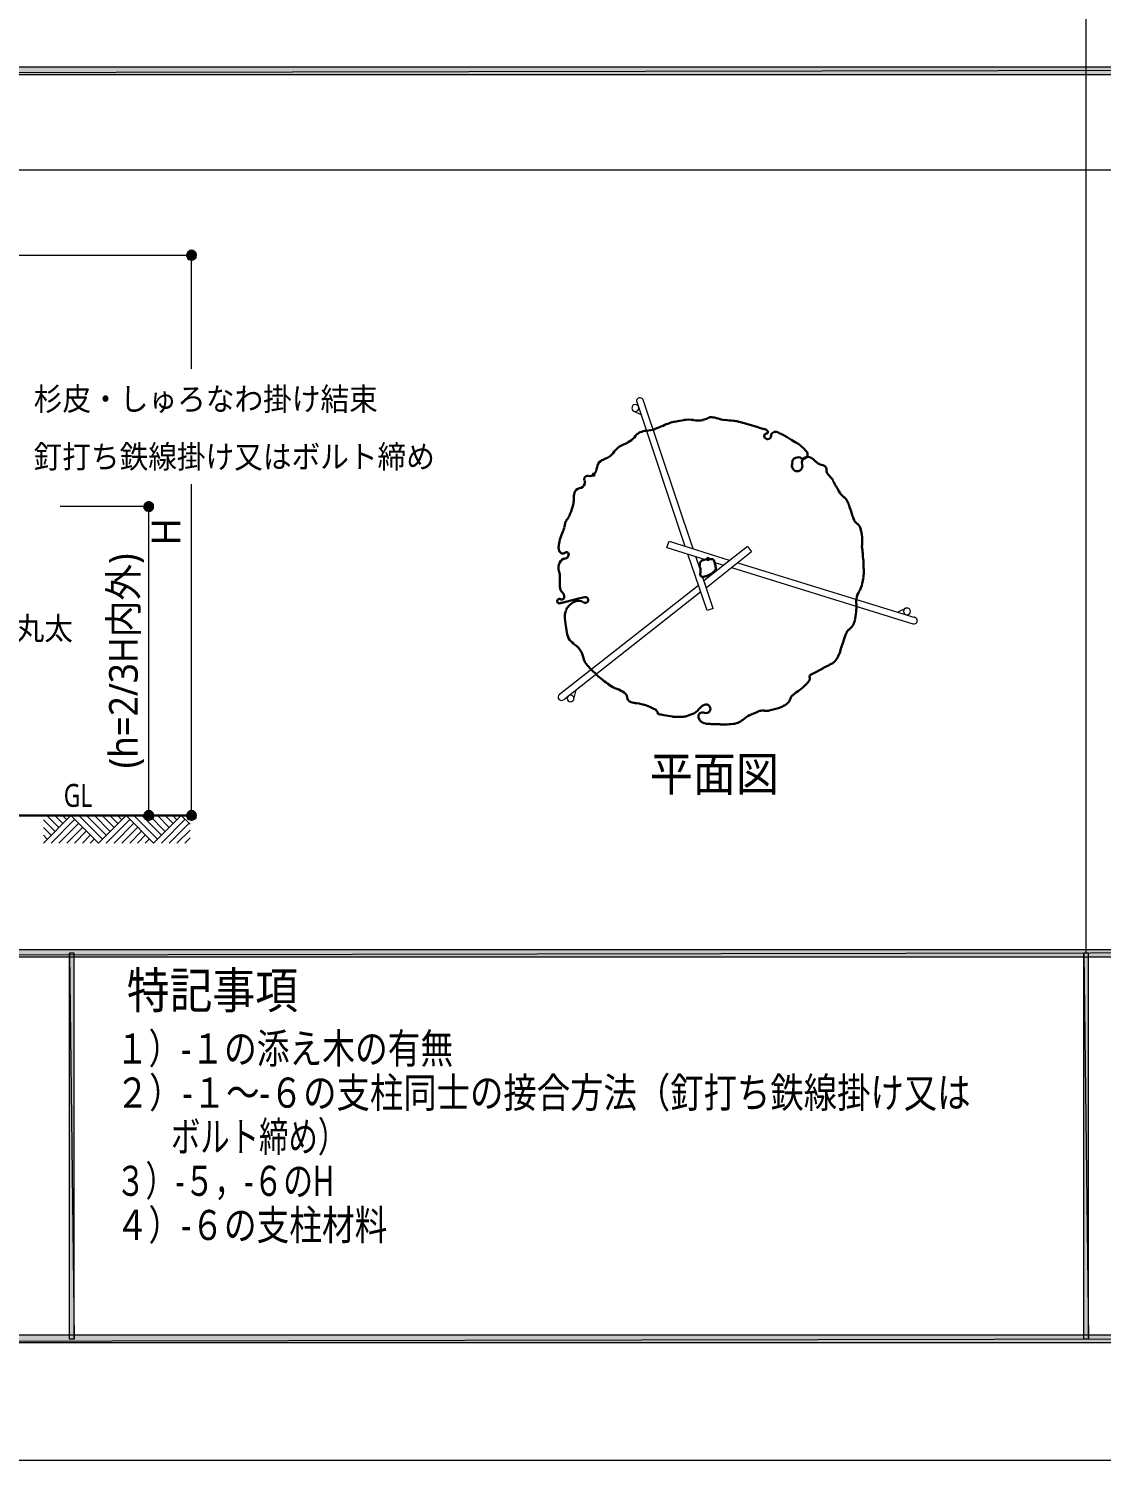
# Model space of a CAD drawing. Header units: millimetres. Extents: x 0 to 420, y 0 to 297.
# Drawn here: x 114.3 to 211.5, y 0 to 129.8 of the extents above; entities that cross this region are included whole.
import ezdxf
from ezdxf.enums import TextEntityAlignment as Align

# ---------------------------------------------------------------- set-up
doc = ezdxf.new("R2010")
doc.units = ezdxf.units.MM
doc.styles.add('kst32b', font='NotoSansJP-Variable.ttf')

msp = doc.modelspace()

# ---------------------------------------------------------------- hatches: boundary and pattern name
h = msp.add_hatch(color=7)
h.paths.add_polyline_path([(394.17, 125.65), (394.17, 126.34), (26.18, 125.65), (394.17, 125.65)])
h.paths.add_polyline_path([(394.17, 126.34), (26.18, 125.65), (26.18, 126.34), (394.17, 126.34)])
h = msp.add_hatch(color=7)
h.paths.add_polyline_path([(128.63, 109.43), (128.59, 109.26), (129.03, 109.26), (128.63, 109.43)])
h.paths.add_polyline_path([(128.59, 109.26), (129.03, 109.26), (128.63, 109.09), (128.59, 109.26)])
h.paths.add_polyline_path([(129.03, 109.26), (128.63, 109.09), (128.71, 108.94), (129.03, 109.26)])
h = msp.add_hatch(color=7)
h.paths.add_polyline_path([(129.03, 109.73), (128.86, 109.69), (129.03, 109.26), (129.03, 109.73)])
h.paths.add_polyline_path([(128.86, 109.69), (129.03, 109.26), (128.71, 109.58), (128.86, 109.69)])
h.paths.add_polyline_path([(129.03, 109.26), (128.71, 109.58), (128.63, 109.43), (129.03, 109.26)])
h = msp.add_hatch(color=7)
h.paths.add_polyline_path([(128.71, 108.94), (128.86, 108.86), (129.03, 109.26), (128.71, 108.94)])
h.paths.add_polyline_path([(128.86, 108.86), (129.03, 109.26), (129.03, 108.82), (128.86, 108.86)])
h.paths.add_polyline_path([(129.03, 109.26), (129.03, 108.82), (129.2, 108.86), (129.03, 109.26)])
for points in [[(129.2, 109.69), (129.03, 109.73), (129.03, 109.26), (129.2, 109.69)], [(165.5, 89.49), (165.44, 89.47), (165.4, 89.43), (165.38, 89.37), (165.4, 89.3), (165.44, 89.26), (165.5, 89.24), (165.57, 89.26), (165.61, 89.3), (165.63, 89.37), (165.61, 89.43), (165.57, 89.47), (165.5, 89.49)], [(125.33, 86.89), (125.16, 86.93), (125.16, 86.49), (125.33, 86.89)], [(175.87, 81.85), (175.81, 81.83), (175.77, 81.79), (175.75, 81.72), (175.77, 81.66), (175.81, 81.62), (175.87, 81.6), (175.94, 81.62), (175.98, 81.66), (176, 81.72), (175.98, 81.79), (175.94, 81.83), (175.87, 81.85)], [(125.33, 58.89), (125.16, 58.93), (125.16, 58.46), (125.33, 58.89)], [(129.2, 58.89), (129.03, 58.93), (129.03, 58.46), (129.2, 58.89)]]:
    msp.add_hatch(color=7).paths.add_polyline_path(points)
h = msp.add_hatch(color=7)
h.paths.add_polyline_path([(129.48, 109.26), (129.46, 109.43), (129.03, 109.26), (129.48, 109.26)])
h.paths.add_polyline_path([(129.46, 109.43), (129.03, 109.26), (129.35, 109.58), (129.46, 109.43)])
h.paths.add_polyline_path([(129.03, 109.26), (129.35, 109.58), (129.2, 109.69), (129.03, 109.26)])
h = msp.add_hatch(color=7)
h.paths.add_polyline_path([(129.2, 108.86), (129.35, 108.94), (129.03, 109.26), (129.2, 108.86)])
h.paths.add_polyline_path([(129.35, 108.94), (129.03, 109.26), (129.46, 109.09), (129.35, 108.94)])
h.paths.add_polyline_path([(129.03, 109.26), (129.46, 109.09), (129.48, 109.26), (129.03, 109.26)])
h = msp.add_hatch(color=7)
h.paths.add_polyline_path([(124.76, 86.66), (124.71, 86.49), (125.16, 86.49), (124.76, 86.66)])
h.paths.add_polyline_path([(124.71, 86.49), (125.16, 86.49), (124.76, 86.3), (124.71, 86.49)])
h.paths.add_polyline_path([(125.16, 86.49), (124.76, 86.3), (124.84, 86.17), (125.16, 86.49)])
h = msp.add_hatch(color=7)
h.paths.add_polyline_path([(125.16, 86.93), (124.99, 86.89), (125.16, 86.49), (125.16, 86.93)])
h.paths.add_polyline_path([(124.99, 86.89), (125.16, 86.49), (124.84, 86.8), (124.99, 86.89)])
h.paths.add_polyline_path([(125.16, 86.49), (124.84, 86.8), (124.76, 86.66), (125.16, 86.49)])
h = msp.add_hatch(color=7)
h.paths.add_polyline_path([(124.84, 86.17), (124.99, 86.06), (125.16, 86.49), (124.84, 86.17)])
h.paths.add_polyline_path([(124.99, 86.06), (125.16, 86.49), (125.16, 86.02), (124.99, 86.06)])
h.paths.add_polyline_path([(125.16, 86.49), (125.16, 86.02), (125.33, 86.06), (125.16, 86.49)])
h = msp.add_hatch(color=7)
h.paths.add_polyline_path([(125.6, 86.49), (125.58, 86.66), (125.16, 86.49), (125.6, 86.49)])
h.paths.add_polyline_path([(125.58, 86.66), (125.16, 86.49), (125.48, 86.8), (125.58, 86.66)])
h.paths.add_polyline_path([(125.16, 86.49), (125.48, 86.8), (125.33, 86.89), (125.16, 86.49)])
h = msp.add_hatch(color=7)
h.paths.add_polyline_path([(125.33, 86.06), (125.48, 86.17), (125.16, 86.49), (125.33, 86.06)])
h.paths.add_polyline_path([(125.48, 86.17), (125.16, 86.49), (125.58, 86.3), (125.48, 86.17)])
h.paths.add_polyline_path([(125.16, 86.49), (125.58, 86.3), (125.6, 86.49), (125.16, 86.49)])
h = msp.add_hatch(color=7)
h.paths.add_polyline_path([(124.76, 58.65), (124.71, 58.46), (125.16, 58.46), (124.76, 58.65)])
h.paths.add_polyline_path([(124.71, 58.46), (125.16, 58.46), (124.76, 58.29), (124.71, 58.46)])
h.paths.add_polyline_path([(125.16, 58.46), (124.76, 58.29), (124.84, 58.14), (125.16, 58.46)])
h = msp.add_hatch(color=7)
h.paths.add_polyline_path([(125.16, 58.93), (124.99, 58.89), (125.16, 58.46), (125.16, 58.93)])
h.paths.add_polyline_path([(124.99, 58.89), (125.16, 58.46), (124.84, 58.78), (124.99, 58.89)])
h.paths.add_polyline_path([(125.16, 58.46), (124.84, 58.78), (124.76, 58.65), (125.16, 58.46)])
h = msp.add_hatch(color=7)
h.paths.add_polyline_path([(124.84, 58.14), (124.99, 58.06), (125.16, 58.46), (124.84, 58.14)])
h.paths.add_polyline_path([(124.99, 58.06), (125.16, 58.46), (125.16, 58.02), (124.99, 58.06)])
h.paths.add_polyline_path([(125.16, 58.46), (125.16, 58.02), (125.33, 58.06), (125.16, 58.46)])
h = msp.add_hatch(color=7)
h.paths.add_polyline_path([(125.6, 58.46), (125.58, 58.65), (125.16, 58.46), (125.6, 58.46)])
h.paths.add_polyline_path([(125.58, 58.65), (125.16, 58.46), (125.48, 58.78), (125.58, 58.65)])
h.paths.add_polyline_path([(125.16, 58.46), (125.48, 58.78), (125.33, 58.89), (125.16, 58.46)])
h = msp.add_hatch(color=7)
h.paths.add_polyline_path([(125.33, 58.06), (125.48, 58.14), (125.16, 58.46), (125.33, 58.06)])
h.paths.add_polyline_path([(125.48, 58.14), (125.16, 58.46), (125.58, 58.29), (125.48, 58.14)])
h.paths.add_polyline_path([(125.16, 58.46), (125.58, 58.29), (125.6, 58.46), (125.16, 58.46)])
h = msp.add_hatch(color=7)
h.paths.add_polyline_path([(128.63, 58.65), (128.59, 58.46), (129.03, 58.46), (128.63, 58.65)])
h.paths.add_polyline_path([(128.59, 58.46), (129.03, 58.46), (128.63, 58.29), (128.59, 58.46)])
h.paths.add_polyline_path([(129.03, 58.46), (128.63, 58.29), (128.71, 58.14), (129.03, 58.46)])
h = msp.add_hatch(color=7)
h.paths.add_polyline_path([(129.03, 58.93), (128.86, 58.89), (129.03, 58.46), (129.03, 58.93)])
h.paths.add_polyline_path([(128.86, 58.89), (129.03, 58.46), (128.71, 58.78), (128.86, 58.89)])
h.paths.add_polyline_path([(129.03, 58.46), (128.71, 58.78), (128.63, 58.65), (129.03, 58.46)])
h = msp.add_hatch(color=7)
h.paths.add_polyline_path([(128.71, 58.14), (128.86, 58.06), (129.03, 58.46), (128.71, 58.14)])
h.paths.add_polyline_path([(128.86, 58.06), (129.03, 58.46), (129.03, 58.02), (128.86, 58.06)])
h.paths.add_polyline_path([(129.03, 58.46), (129.03, 58.02), (129.2, 58.06), (129.03, 58.46)])
h = msp.add_hatch(color=7)
h.paths.add_polyline_path([(129.48, 58.46), (129.46, 58.65), (129.03, 58.46), (129.48, 58.46)])
h.paths.add_polyline_path([(129.46, 58.65), (129.03, 58.46), (129.35, 58.78), (129.46, 58.65)])
h.paths.add_polyline_path([(129.03, 58.46), (129.35, 58.78), (129.2, 58.89), (129.03, 58.46)])
h = msp.add_hatch(color=7)
h.paths.add_polyline_path([(129.2, 58.06), (129.35, 58.14), (129.03, 58.46), (129.2, 58.06)])
h.paths.add_polyline_path([(129.35, 58.14), (129.03, 58.46), (129.46, 58.29), (129.35, 58.14)])
h.paths.add_polyline_path([(129.03, 58.46), (129.46, 58.29), (129.48, 58.46), (129.03, 58.46)])
h = msp.add_hatch(color=7)
h.paths.add_polyline_path([(393.83, 11.35), (394.53, 10.65), (393.83, 45.64), (393.83, 11.35)])
h.paths.add_polyline_path([(394.53, 10.65), (393.83, 45.64), (394.53, 46.33), (394.53, 10.65)])
h.paths.add_polyline_path([(393.83, 45.64), (394.53, 46.33), (26.52, 45.64), (393.83, 45.64)])
h.paths.add_polyline_path([(394.53, 46.33), (26.52, 45.64), (25.82, 46.33), (394.53, 46.33)])
h.paths.add_polyline_path([(26.52, 45.64), (25.82, 46.33), (26.52, 11.35), (26.52, 45.64)])
h.paths.add_polyline_path([(25.82, 46.33), (26.52, 11.35), (25.82, 10.65), (25.82, 46.33)])
h.paths.add_polyline_path([(26.52, 11.35), (25.82, 10.65), (393.83, 11.35), (26.52, 11.35)])
h.paths.add_polyline_path([(25.82, 10.65), (393.83, 11.35), (394.53, 10.65), (25.82, 10.65)])
h = msp.add_hatch(color=7)
h.paths.add_polyline_path([(118.39, 46), (117.98, 46), (118.39, 10.99), (118.39, 46)])
h.paths.add_polyline_path([(117.98, 46), (118.39, 10.99), (117.98, 10.99), (117.98, 46)])
h = msp.add_hatch(color=7)
h.paths.add_polyline_path([(210.38, 46), (209.97, 46), (210.38, 10.99), (210.38, 46)])
h.paths.add_polyline_path([(209.97, 46), (210.38, 10.99), (209.97, 10.99), (209.97, 46)])

# ---------------------------------------------------------------- linework, layer by layer
at = {"lineweight": 13}
for points in [[(0.19, 0), (0.19, 296.97), (420.16, 296.97), (420.16, 0)], [(169.59, 95.41), (169.56, 95.53), (169.5, 95.63), (169.4, 95.69), (169.28, 95.72), (169.16, 95.69), (169.06, 95.63), (169, 95.53), (168.97, 95.41), (169, 95.29), (169.06, 95.19), (169.16, 95.13), (169.28, 95.1), (169.4, 95.13), (169.5, 95.19), (169.56, 95.29)], [(194.23, 76.97), (194.2, 77.09), (194.14, 77.19), (194.04, 77.26), (193.92, 77.28), (193.8, 77.26), (193.7, 77.19), (193.64, 77.09), (193.61, 76.97), (193.64, 76.85), (193.7, 76.76), (193.8, 76.69), (193.92, 76.67), (194.04, 76.69), (194.14, 76.76), (194.2, 76.85)], [(163.72, 69.08), (163.7, 69.2), (163.63, 69.29), (163.54, 69.36), (163.42, 69.38), (163.3, 69.36), (163.2, 69.29), (163.13, 69.2), (163.11, 69.08), (163.13, 68.96), (163.2, 68.86), (163.3, 68.79), (163.42, 68.77), (163.54, 68.79), (163.63, 68.86), (163.7, 68.96)], [(123.11, 58.46), (120.61, 55.96)]]:
    msp.add_lwpolyline(points, close=True, dxfattribs=at)
for points in [[(210.18, 46), (210.18, 285.98)], [(394.17, 116.99), (26.18, 116.99)], [(99.99, 109.26), (129.03, 109.26)], [(129.03, 98.95), (129.03, 109.26)], [(170, 96.13), (169.96, 96.21), (169.91, 96.27), (169.84, 96.32), (169.77, 96.34), (169.69, 96.35), (169.61, 96.33), (169.53, 96.3), (169.47, 96.24), (169.43, 96.18), (169.4, 96.1), (169.4, 96.02), (169.42, 95.94)], [(174.54, 82.63), (170.01, 96.14)], [(169.16, 95.14), (169.8, 94.83)], [(173.82, 82.87), (169.44, 95.93)], [(129.03, 58.46), (129.03, 88.5)], [(125.16, 58.46), (125.16, 86.49), (117.12, 86.49)], [(172.15, 82.76), (172.34, 83.33)], [(172.34, 83.33), (177.88, 81.6)], [(172.15, 82.76), (175.62, 81.68)], [(175.79, 77.05), (174.05, 82.17)], [(175.22, 80.62), (174.77, 81.94)], [(179.47, 82.85), (175.51, 79.73)], [(179.83, 82.36), (175.73, 79.12)], [(179.47, 82.85), (179.83, 82.36)], [(176.51, 81.41), (177.31, 81.15)], [(178.01, 80.94), (194.46, 75.84)], [(178.58, 81.39), (194.63, 76.43)], [(175.01, 79.33), (162.41, 69.43)], [(176.36, 77.24), (175.39, 80.14)], [(175.73, 79.12), (175.39, 80.12)], [(175.22, 78.74), (162.79, 68.96)], [(176.36, 77.24), (175.79, 77.05)], [(193.8, 77.22), (193.08, 76.9)], [(194.43, 75.86), (194.52, 75.84), (194.6, 75.84), (194.68, 75.87), (194.75, 75.92), (194.81, 75.98), (194.85, 76.06), (194.86, 76.14), (194.85, 76.22), (194.82, 76.3), (194.76, 76.37), (194.7, 76.42), (194.61, 76.45)], [(162.4, 69.44), (162.32, 69.35), (162.29, 69.24), (162.3, 69.12), (162.35, 69.01), (162.44, 68.94), (162.55, 68.9), (162.67, 68.91), (162.78, 68.96)], [(163.72, 69), (163.91, 69.85)], [(115.61, 55.96), (118.11, 58.46)], [(115.93, 58.46), (117.01, 57.38)], [(116.65, 58.46), (117.37, 57.74)], [(117.35, 58.46), (117.73, 58.08)], [(118.11, 58.46), (120.61, 55.96)], [(118.81, 58.46), (120.97, 56.32)], [(119.53, 58.46), (121.31, 56.68)], [(120.23, 58.46), (121.67, 57.02)], [(120.93, 58.46), (122.03, 57.38)], [(121.64, 58.46), (122.36, 57.74)], [(122.34, 58.46), (122.72, 58.08)], [(123.11, 58.46), (125.6, 55.96)], [(123.8, 58.46), (125.96, 56.32)], [(124.52, 58.46), (126.32, 56.68)], [(125.22, 58.46), (126.66, 57.02)], [(125.6, 55.96), (128.1, 58.46)], [(125.94, 58.46), (127.02, 57.38)], [(126.64, 58.46), (127.38, 57.74)], [(127.34, 58.46), (127.72, 58.08)], [(128.1, 58.46), (128.91, 57.68)], [(115.61, 58.08), (116.67, 57.02)], [(115.61, 57.38), (116.31, 56.68)], [(116.31, 55.96), (118.45, 58.12)], [(117.01, 55.96), (118.81, 57.76)], [(117.73, 55.96), (119.17, 57.4)], [(121.31, 55.96), (123.47, 58.12)], [(122.03, 55.96), (123.8, 57.76)], [(122.72, 55.96), (124.16, 57.4)], [(126.32, 55.96), (128.46, 58.12)], [(127.02, 55.96), (128.82, 57.76)], [(127.72, 55.96), (128.91, 57.15)], [(115.61, 56.68), (115.95, 56.32)], [(118.43, 55.96), (119.53, 57.07)], [(119.15, 55.96), (119.87, 56.71)], [(119.85, 55.96), (120.23, 56.35)], [(123.44, 55.96), (124.52, 57.07)], [(124.14, 55.96), (124.88, 56.71)], [(124.84, 55.96), (125.22, 56.35)], [(128.44, 55.96), (128.91, 56.45)]]:
    msp.add_lwpolyline(points, dxfattribs=at)
at = {"lineweight": 0}
for points in [[(394.17, 125.65), (394.17, 126.34), (26.18, 125.65)], [(394.17, 126.34), (26.18, 125.65), (26.18, 126.34)], [(128.63, 109.43), (128.59, 109.26), (129.03, 109.26)], [(128.59, 109.26), (129.03, 109.26), (128.63, 109.09)], [(129.03, 109.26), (128.71, 109.58), (128.63, 109.43)], [(129.03, 109.26), (128.63, 109.09), (128.71, 108.94)], [(128.86, 109.69), (129.03, 109.26), (128.71, 109.58)], [(128.71, 108.94), (128.86, 108.86), (129.03, 109.26)], [(129.03, 109.73), (128.86, 109.69), (129.03, 109.26)], [(128.86, 108.86), (129.03, 109.26), (129.03, 108.82)], [(129.2, 109.69), (129.03, 109.73), (129.03, 109.26)], [(129.03, 109.26), (129.35, 109.58), (129.2, 109.69)], [(129.46, 109.43), (129.03, 109.26), (129.35, 109.58)], [(129.48, 109.26), (129.46, 109.43), (129.03, 109.26)], [(129.03, 109.26), (129.03, 108.82), (129.2, 108.86)], [(129.2, 108.86), (129.35, 108.94), (129.03, 109.26)], [(129.35, 108.94), (129.03, 109.26), (129.46, 109.09)], [(129.03, 109.26), (129.46, 109.09), (129.48, 109.26)], [(165.5, 89.49), (165.44, 89.47), (165.4, 89.43), (165.38, 89.37), (165.4, 89.3), (165.44, 89.26), (165.5, 89.24), (165.57, 89.26), (165.61, 89.3), (165.63, 89.37), (165.61, 89.43), (165.57, 89.47)], [(124.76, 86.66), (124.71, 86.49), (125.16, 86.49)], [(124.71, 86.49), (125.16, 86.49), (124.76, 86.3)], [(125.16, 86.49), (124.84, 86.8), (124.76, 86.66)], [(125.16, 86.49), (124.76, 86.3), (124.84, 86.17)], [(124.99, 86.89), (125.16, 86.49), (124.84, 86.8)], [(124.84, 86.17), (124.99, 86.06), (125.16, 86.49)], [(125.16, 86.93), (124.99, 86.89), (125.16, 86.49)], [(124.99, 86.06), (125.16, 86.49), (125.16, 86.02)], [(125.33, 86.89), (125.16, 86.93), (125.16, 86.49)], [(125.16, 86.49), (125.48, 86.8), (125.33, 86.89)], [(125.58, 86.66), (125.16, 86.49), (125.48, 86.8)], [(125.6, 86.49), (125.58, 86.66), (125.16, 86.49)], [(125.16, 86.49), (125.16, 86.02), (125.33, 86.06)], [(125.33, 86.06), (125.48, 86.17), (125.16, 86.49)], [(125.48, 86.17), (125.16, 86.49), (125.58, 86.3)], [(125.16, 86.49), (125.58, 86.3), (125.6, 86.49)], [(175.87, 81.85), (175.81, 81.83), (175.77, 81.79), (175.75, 81.72), (175.77, 81.66), (175.81, 81.62), (175.87, 81.6), (175.94, 81.62), (175.98, 81.66), (176, 81.72), (175.98, 81.79), (175.94, 81.83)], [(124.76, 58.65), (124.71, 58.46), (125.16, 58.46)], [(124.71, 58.46), (125.16, 58.46), (124.76, 58.29)], [(125.16, 58.46), (124.84, 58.78), (124.76, 58.65)], [(125.16, 58.46), (124.76, 58.29), (124.84, 58.14)], [(124.99, 58.89), (125.16, 58.46), (124.84, 58.78)], [(124.84, 58.14), (124.99, 58.06), (125.16, 58.46)], [(125.16, 58.93), (124.99, 58.89), (125.16, 58.46)], [(124.99, 58.06), (125.16, 58.46), (125.16, 58.02)], [(125.33, 58.89), (125.16, 58.93), (125.16, 58.46)], [(125.16, 58.46), (125.48, 58.78), (125.33, 58.89)], [(125.58, 58.65), (125.16, 58.46), (125.48, 58.78)], [(125.6, 58.46), (125.58, 58.65), (125.16, 58.46)], [(125.16, 58.46), (125.16, 58.02), (125.33, 58.06)], [(125.33, 58.06), (125.48, 58.14), (125.16, 58.46)], [(125.48, 58.14), (125.16, 58.46), (125.58, 58.29)], [(125.16, 58.46), (125.58, 58.29), (125.6, 58.46)], [(128.63, 58.65), (128.59, 58.46), (129.03, 58.46)], [(128.59, 58.46), (129.03, 58.46), (128.63, 58.29)], [(129.03, 58.46), (128.71, 58.78), (128.63, 58.65)], [(129.03, 58.46), (128.63, 58.29), (128.71, 58.14)], [(128.86, 58.89), (129.03, 58.46), (128.71, 58.78)], [(128.71, 58.14), (128.86, 58.06), (129.03, 58.46)], [(129.03, 58.93), (128.86, 58.89), (129.03, 58.46)], [(128.86, 58.06), (129.03, 58.46), (129.03, 58.02)], [(129.2, 58.89), (129.03, 58.93), (129.03, 58.46)], [(129.03, 58.46), (129.35, 58.78), (129.2, 58.89)], [(129.46, 58.65), (129.03, 58.46), (129.35, 58.78)], [(129.48, 58.46), (129.46, 58.65), (129.03, 58.46)], [(129.03, 58.46), (129.03, 58.02), (129.2, 58.06)], [(129.2, 58.06), (129.35, 58.14), (129.03, 58.46)], [(129.35, 58.14), (129.03, 58.46), (129.46, 58.29)], [(129.03, 58.46), (129.46, 58.29), (129.48, 58.46)], [(394.53, 46.33), (26.52, 45.64), (25.82, 46.33)], [(393.83, 45.64), (394.53, 46.33), (26.52, 45.64)], [(118.39, 46), (117.98, 46), (118.39, 10.99)], [(117.98, 46), (118.39, 10.99), (117.98, 10.99)], [(210.38, 46), (209.97, 46), (210.38, 10.99)], [(209.97, 46), (210.38, 10.99), (209.97, 10.99)], [(26.52, 11.35), (25.82, 10.65), (393.83, 11.35)], [(25.82, 10.65), (393.83, 11.35), (394.53, 10.65)]]:
    msp.add_lwpolyline(points, close=True, dxfattribs=at)
at = {"lineweight": 30}
for points in [[(170.29, 93.35), (170.48, 93.36), (170.67, 93.39), (170.86, 93.43), (171.05, 93.49)], [(171.04, 93.5), (171.23, 93.57), (171.42, 93.64), (171.61, 93.73), (171.8, 93.81)], [(172.38, 94.04), (172.24, 93.99), (172.09, 93.94), (171.95, 93.88), (171.81, 93.81)], [(172.91, 94.19), (172.78, 94.16), (172.64, 94.13), (172.51, 94.09), (172.38, 94.05)], [(173.7, 94.31), (173.5, 94.28), (173.3, 94.24), (173.1, 94.21), (172.91, 94.17)], [(174.56, 94.33), (174.34, 94.35), (174.13, 94.36), (173.91, 94.35), (173.7, 94.33)], [(174.56, 94.31), (174.78, 94.28), (174.99, 94.28), (175.21, 94.28), (175.43, 94.31)], [(175.41, 94.33), (175.54, 94.36), (175.65, 94.39), (175.77, 94.44), (175.87, 94.51)], [(176.23, 94.59), (176.14, 94.59), (176.05, 94.57), (175.97, 94.54), (175.89, 94.5)], [(176.71, 94.47), (176.59, 94.51), (176.47, 94.54), (176.34, 94.56), (176.22, 94.57)], [(176.72, 94.48), (176.89, 94.43), (177.06, 94.38), (177.24, 94.34), (177.42, 94.31)], [(177.42, 94.33), (177.62, 94.31), (177.81, 94.29), (178.01, 94.27), (178.2, 94.25)], [(178.6, 94.19), (178.49, 94.21), (178.39, 94.22), (178.29, 94.24), (178.19, 94.24)], [(178.71, 94.15), (178.68, 94.15), (178.65, 94.16), (178.63, 94.17), (178.6, 94.17)], [(179.66, 93.9), (178.73, 94.15)], [(180.96, 93.5), (180.64, 93.6), (180.31, 93.71), (179.99, 93.8), (179.66, 93.89)], [(181.25, 93.37), (181.18, 93.41), (181.11, 93.46), (181.04, 93.49), (180.96, 93.52)], [(168.21, 92.11), (168.36, 92.17), (168.51, 92.24), (168.65, 92.32), (168.79, 92.41)], [(168.79, 92.4), (168.94, 92.5), (169.07, 92.62), (169.2, 92.75), (169.31, 92.89)], [(169.72, 93.22), (169.6, 93.16), (169.5, 93.08), (169.4, 93), (169.31, 92.89)], [(170.3, 93.34), (170.16, 93.33), (170.01, 93.3), (169.87, 93.26), (169.74, 93.21)], [(181.17, 93.09), (181.12, 93.08), (181.08, 93.06), (181.04, 93.03), (181.01, 92.99), (180.99, 92.95), (180.98, 92.9), (180.98, 92.85), (180.98, 92.81)], [(180.99, 92.8), (181.03, 92.71), (181.11, 92.64), (181.21, 92.59), (181.31, 92.58), (181.42, 92.61), (181.5, 92.68), (181.56, 92.76), (181.59, 92.87)], [(181.17, 93.09), (181.22, 93.1), (181.26, 93.13), (181.29, 93.16), (181.31, 93.21), (181.31, 93.25), (181.31, 93.3), (181.28, 93.34), (181.25, 93.38)], [(182.19, 93.22), (182.09, 93.25), (181.98, 93.26), (181.88, 93.24), (181.78, 93.2), (181.7, 93.14), (181.63, 93.06), (181.59, 92.96), (181.57, 92.86)], [(182.6, 93.01), (182.5, 93.06), (182.4, 93.11), (182.29, 93.16), (182.19, 93.21)], [(182.98, 92.82), (182.89, 92.87), (182.79, 92.92), (182.7, 92.97), (182.61, 93.02)], [(183.34, 92.6), (183.25, 92.65), (183.15, 92.71), (183.06, 92.76), (182.97, 92.81)], [(183.9, 92.25), (183.77, 92.33), (183.63, 92.41), (183.49, 92.5), (183.35, 92.58)], [(184.39, 91.9), (184.27, 92), (184.15, 92.09), (184.02, 92.18), (183.89, 92.26)], [(166.58, 90.82), (166.68, 90.85), (166.77, 90.9), (166.86, 90.95), (166.95, 91.01)], [(166.96, 91.01), (167.07, 91.11), (167.18, 91.22), (167.28, 91.33), (167.37, 91.46)], [(167.74, 91.83), (167.64, 91.75), (167.54, 91.66), (167.45, 91.56), (167.37, 91.46)], [(168.21, 92.09), (168.09, 92.04), (167.97, 91.98), (167.85, 91.91), (167.74, 91.84)], [(184.34, 90.87), (184.22, 90.93), (184.08, 90.95), (183.95, 90.94), (183.82, 90.9), (183.7, 90.83), (183.61, 90.73), (183.54, 90.62), (183.5, 90.49)], [(184.32, 90.86), (184.45, 90.81), (184.58, 90.81), (184.71, 90.85), (184.82, 90.94), (184.89, 91.06), (184.91, 91.19), (184.89, 91.32), (184.83, 91.44)], [(185.23, 90.9), (185.08, 90.97), (184.91, 91), (184.75, 90.97), (184.6, 90.89), (184.48, 90.77), (184.41, 90.62), (184.38, 90.46), (184.41, 90.29)], [(184.83, 91.44), (184.73, 91.56), (184.62, 91.68), (184.51, 91.79), (184.4, 91.9)], [(185.51, 90.67), (185.45, 90.73), (185.38, 90.79), (185.31, 90.84), (185.23, 90.89)], [(165.48, 89.39), (165.61, 89.52), (165.72, 89.68), (165.78, 89.86), (165.82, 90.04)], [(166.15, 90.6), (166.02, 90.49), (165.92, 90.35), (165.85, 90.2), (165.82, 90.03)], [(166.58, 90.82), (166.47, 90.77), (166.36, 90.72), (166.25, 90.67), (166.15, 90.6)], [(183.47, 90.24), (183.47, 90.19), (183.48, 90.15), (183.48, 90.1), (183.49, 90.05)], [(183.51, 90.47), (183.5, 90.41), (183.5, 90.36), (183.5, 90.3), (183.49, 90.24)], [(183.5, 90.07), (183.54, 89.95), (183.62, 89.84), (183.71, 89.76), (183.83, 89.7), (183.96, 89.68), (184.09, 89.7), (184.21, 89.75), (184.31, 89.82), (184.39, 89.93), (184.43, 90.05), (184.45, 90.17), (184.42, 90.3)], [(185.51, 90.67), (185.57, 90.62), (185.63, 90.57), (185.69, 90.53), (185.75, 90.49)], [(185.75, 90.47), (185.87, 90.39), (186, 90.33), (186.14, 90.27), (186.28, 90.22)], [(186.55, 90.06), (186.5, 90.11), (186.43, 90.16), (186.36, 90.2), (186.28, 90.23)], [(186.62, 89.81), (186.63, 89.88), (186.62, 89.94), (186.59, 90), (186.55, 90.06)], [(186.61, 89.81), (186.61, 89.73), (186.61, 89.65), (186.64, 89.58), (186.67, 89.51)], [(164.22, 88.13), (164.38, 88.18), (164.52, 88.27), (164.63, 88.39), (164.71, 88.54)], [(164.69, 89.11), (164.67, 89.05), (164.66, 88.99), (164.66, 88.92), (164.68, 88.86)], [(164.7, 88.54), (164.71, 88.62), (164.72, 88.7), (164.71, 88.77), (164.68, 88.85)], [(165.02, 89.25), (164.92, 89.26), (164.83, 89.23), (164.75, 89.18), (164.69, 89.1)], [(165.03, 89.25), (165.16, 89.24), (165.28, 89.26), (165.39, 89.3), (165.5, 89.37)], [(186.69, 89.51), (186.75, 89.42), (186.82, 89.33), (186.88, 89.25), (186.96, 89.17)], [(187.22, 88.84), (187.16, 88.93), (187.1, 89.02), (187.03, 89.1), (186.96, 89.18)], [(187.47, 88.34), (187.41, 88.46), (187.35, 88.58), (187.28, 88.7), (187.21, 88.82)], [(187.49, 88.34), (187.55, 88.22), (187.61, 88.1), (187.68, 87.98), (187.75, 87.86)], [(163.64, 86.63), (163.67, 86.76), (163.69, 86.89), (163.7, 87.02), (163.7, 87.16)], [(163.77, 87.73), (163.74, 87.59), (163.71, 87.45), (163.7, 87.3), (163.7, 87.16)], [(164.21, 88.13), (164.06, 88.08), (163.93, 87.99), (163.83, 87.87), (163.77, 87.73)], [(187.73, 87.86), (187.84, 87.71), (187.96, 87.56), (188.09, 87.42), (188.23, 87.3)], [(188.54, 86.92), (188.48, 87.03), (188.41, 87.14), (188.33, 87.23), (188.23, 87.32)], [(163.24, 85.52), (163.28, 85.6), (163.32, 85.68), (163.35, 85.76), (163.39, 85.85)], [(163.39, 85.84), (163.46, 86.03), (163.53, 86.23), (163.59, 86.42), (163.65, 86.62)], [(188.64, 86.67), (188.62, 86.74), (188.6, 86.8), (188.57, 86.86), (188.55, 86.92)], [(188.79, 86.22), (188.75, 86.33), (188.71, 86.44), (188.67, 86.56), (188.63, 86.67)], [(188.93, 85.83), (188.9, 85.93), (188.86, 86.03), (188.83, 86.13), (188.8, 86.23)], [(188.93, 85.82), (188.96, 85.72), (188.99, 85.61), (189.03, 85.5), (189.07, 85.4)], [(162.67, 84.11), (162.72, 84.22), (162.76, 84.33), (162.8, 84.45), (162.83, 84.56)], [(162.84, 84.57), (162.86, 84.66), (162.89, 84.75), (162.9, 84.84), (162.92, 84.93)], [(162.96, 85.12), (162.95, 85.07), (162.93, 85.02), (162.92, 84.97), (162.91, 84.92)], [(163.08, 85.29), (163.05, 85.25), (163.02, 85.21), (163, 85.17), (162.98, 85.12)], [(163.08, 85.28), (163.13, 85.33), (163.17, 85.39), (163.21, 85.46), (163.25, 85.52)], [(189.06, 85.39), (189.12, 85.25), (189.2, 85.11), (189.3, 84.99), (189.42, 84.89)], [(189.73, 84.44), (189.68, 84.57), (189.61, 84.7), (189.53, 84.81), (189.43, 84.9)], [(189.81, 84.01), (189.8, 84.12), (189.78, 84.23), (189.75, 84.34), (189.72, 84.45)], [(162.45, 83.48), (162.4, 83.32), (162.37, 83.17), (162.35, 83.01), (162.35, 82.86)], [(162.69, 84.12), (162.62, 83.97), (162.56, 83.81), (162.5, 83.65), (162.45, 83.49)], [(189.86, 83.47), (189.86, 83.6), (189.85, 83.73), (189.84, 83.86), (189.82, 83.99)], [(189.86, 82.99), (189.86, 83.11), (189.86, 83.23), (189.86, 83.36), (189.86, 83.48)], [(162.33, 82.86), (162.33, 82.73), (162.35, 82.61), (162.38, 82.49), (162.42, 82.37)], [(162.43, 82.39), (162.47, 82.33), (162.51, 82.28), (162.57, 82.24), (162.64, 82.22), (162.7, 82.21), (162.77, 82.22), (162.83, 82.25), (162.89, 82.29)], [(163.26, 82.09), (163.25, 82.16), (163.23, 82.22), (163.19, 82.27), (163.14, 82.31), (163.07, 82.34), (163.01, 82.34), (162.94, 82.32), (162.89, 82.28)], [(162.91, 81.77), (163.03, 81.8), (163.13, 81.87), (163.2, 81.97), (163.23, 82.09)], [(189.85, 82.99), (189.84, 82.91), (189.84, 82.82), (189.85, 82.74), (189.85, 82.66)], [(189.87, 82.66), (189.88, 82.51), (189.89, 82.37), (189.91, 82.22), (189.93, 82.08)], [(189.98, 81.42), (189.97, 81.59), (189.95, 81.75), (189.93, 81.91), (189.91, 82.07)], [(162.31, 81.01), (162.31, 80.92), (162.32, 80.84), (162.33, 80.75), (162.35, 80.67)], [(162.43, 81.43), (162.4, 81.35), (162.37, 81.28), (162.34, 81.2), (162.32, 81.12)], [(162.34, 81.12), (162.34, 81.1), (162.33, 81.07), (162.33, 81.05), (162.33, 81.02)], [(162.45, 80.18), (162.43, 80.3), (162.42, 80.43), (162.39, 80.55), (162.36, 80.67)], [(162.91, 81.76), (162.76, 81.73), (162.62, 81.65), (162.52, 81.55), (162.44, 81.41)], [(175.16, 81.35), (175.15, 81.31), (175.14, 81.27), (175.13, 81.23), (175.13, 81.19)], [(175.13, 81.2), (175.14, 81.15), (175.14, 81.1), (175.15, 81.05), (175.16, 81)], [(175.25, 81.53), (175.22, 81.49), (175.2, 81.45), (175.17, 81.4), (175.15, 81.36)], [(175.21, 80.7), (175.2, 80.77), (175.19, 80.84), (175.18, 80.91), (175.16, 80.98)], [(175.18, 80.41), (175.19, 80.48), (175.2, 80.56), (175.2, 80.63), (175.19, 80.71)], [(175.43, 81.64), (175.38, 81.62), (175.34, 81.6), (175.3, 81.57), (175.26, 81.53)], [(175.87, 81.72), (175.76, 81.7), (175.65, 81.69), (175.54, 81.66), (175.43, 81.63)], [(176.26, 81.71), (176.16, 81.72), (176.06, 81.72), (175.95, 81.72), (175.85, 81.72)], [(176.11, 80.36), (176.21, 80.42), (176.3, 80.49), (176.39, 80.56), (176.48, 80.63)], [(176.38, 81.66), (176.36, 81.68), (176.33, 81.7), (176.3, 81.72), (176.27, 81.72)], [(176.44, 81.57), (176.43, 81.6), (176.42, 81.62), (176.4, 81.64), (176.39, 81.66)], [(176.51, 81.31), (176.49, 81.38), (176.47, 81.44), (176.45, 81.5), (176.42, 81.56)], [(176.48, 80.64), (176.51, 80.67), (176.54, 80.71), (176.56, 80.75), (176.58, 80.79)], [(176.58, 80.92), (176.57, 81.02), (176.55, 81.12), (176.53, 81.22), (176.5, 81.31)], [(176.58, 80.78), (176.59, 80.82), (176.59, 80.85), (176.59, 80.89), (176.59, 80.93)], [(189.99, 80.85), (189.99, 80.99), (189.99, 81.13), (189.98, 81.27), (189.98, 81.41)], [(190, 80.31), (190, 80.44), (190.01, 80.58), (190.01, 80.71), (190.01, 80.85)], [(162.44, 79.73), (162.44, 79.6), (162.43, 79.47), (162.43, 79.34), (162.44, 79.21)], [(162.43, 79.22), (162.46, 79.07), (162.5, 78.94), (162.57, 78.81), (162.67, 78.7)], [(162.45, 79.73), (162.45, 79.84), (162.45, 79.95), (162.45, 80.06), (162.44, 80.17)], [(175.18, 80.41), (175.18, 80.36), (175.18, 80.32), (175.18, 80.27), (175.19, 80.22)], [(175.2, 80.22), (175.22, 80.18), (175.24, 80.15), (175.27, 80.13), (175.31, 80.12)], [(175.3, 80.13), (175.39, 80.12), (175.48, 80.12), (175.56, 80.13), (175.65, 80.15)], [(175.66, 80.16), (175.71, 80.18), (175.76, 80.2), (175.81, 80.22), (175.86, 80.24)], [(175.86, 80.23), (175.93, 80.26), (175.99, 80.3), (176.05, 80.33), (176.12, 80.37)], [(189.57, 78.76), (189.67, 78.94), (189.75, 79.12), (189.82, 79.31), (189.86, 79.5)], [(189.86, 79.49), (189.89, 79.63), (189.92, 79.78), (189.94, 79.92), (189.97, 80.06)], [(189.96, 80.07), (189.97, 80.13), (189.98, 80.19), (189.98, 80.25), (189.99, 80.32)], [(162.49, 78.08), (162.43, 78.1), (162.37, 78.1), (162.31, 78.08), (162.26, 78.04), (162.22, 77.99), (162.2, 77.93), (162.2, 77.86), (162.23, 77.8), (162.27, 77.75), (162.32, 77.72), (162.38, 77.7), (162.45, 77.71)], [(162.48, 78.07), (162.53, 78.05), (162.59, 78.04), (162.65, 78.05), (162.71, 78.07), (162.76, 78.11), (162.79, 78.15), (162.82, 78.2), (162.83, 78.26)], [(162.83, 78.25), (162.83, 78.38), (162.8, 78.49), (162.75, 78.6), (162.67, 78.69)], [(164.13, 78.13), (162.98, 77.83)], [(164.6, 77.78), (164.41, 77.89), (164.2, 77.93), (163.98, 77.92), (163.78, 77.85)], [(164.71, 78.26), (164.56, 78.23), (164.42, 78.2), (164.28, 78.17), (164.13, 78.13)], [(164.59, 77.8), (164.67, 77.76), (164.76, 77.75), (164.84, 77.76), (164.92, 77.81), (164.98, 77.87), (165.01, 77.95), (165.01, 78.04), (164.99, 78.12), (164.94, 78.2), (164.87, 78.25), (164.78, 78.27), (164.7, 78.27)], [(189.33, 78.11), (189.32, 78.02), (189.32, 77.92), (189.32, 77.82), (189.32, 77.72)], [(189.56, 78.76), (189.48, 78.61), (189.41, 78.45), (189.36, 78.29), (189.33, 78.12)], [(162.45, 77.71), (162.51, 77.72), (162.57, 77.74), (162.64, 77.76), (162.7, 77.77)], [(162.96, 77.84), (162.89, 77.82), (162.82, 77.8), (162.76, 77.78), (162.69, 77.77)], [(162.97, 77.02), (162.94, 76.91), (162.92, 76.81), (162.9, 76.7), (162.9, 76.59)], [(162.9, 76.59), (162.9, 76.35), (162.92, 76.11), (162.94, 75.88), (162.97, 75.64)], [(163.24, 77.45), (163.16, 77.36), (163.09, 77.26), (163.03, 77.15), (162.98, 77.04)], [(163.77, 77.85), (163.62, 77.77), (163.48, 77.67), (163.35, 77.56), (163.22, 77.44)], [(189.21, 76.29), (189.25, 76.51), (189.28, 76.73), (189.3, 76.95), (189.32, 77.17)], [(189.33, 77.16), (189.33, 77.31), (189.34, 77.45), (189.33, 77.59), (189.32, 77.73)], [(162.97, 75.65), (163, 75.47), (163.04, 75.28), (163.08, 75.1), (163.12, 74.92)], [(188.73, 75.37), (188.63, 75.29), (188.54, 75.2), (188.46, 75.09), (188.4, 74.97)], [(188.73, 75.39), (188.84, 75.47), (188.93, 75.57), (189.01, 75.68), (189.07, 75.8)], [(189.06, 75.79), (189.11, 75.91), (189.15, 76.03), (189.18, 76.15), (189.21, 76.28)], [(163.11, 74.92), (163.14, 74.82), (163.17, 74.73), (163.2, 74.64), (163.24, 74.55)], [(163.24, 74.55), (163.32, 74.4), (163.43, 74.27), (163.55, 74.15), (163.7, 74.05)], [(164.29, 73.45), (164.17, 73.63), (164.02, 73.78), (163.86, 73.92), (163.68, 74.04)], [(188.15, 74.27), (188.09, 74.1), (188.03, 73.94), (187.98, 73.77), (187.93, 73.6)], [(188.3, 74.67), (188.26, 74.57), (188.23, 74.48), (188.19, 74.38), (188.16, 74.28)], [(188.4, 74.97), (188.37, 74.9), (188.34, 74.82), (188.31, 74.75), (188.28, 74.67)], [(164.58, 72.74), (164.53, 72.93), (164.47, 73.11), (164.39, 73.28), (164.29, 73.45)], [(164.58, 72.75), (164.62, 72.61), (164.67, 72.47), (164.74, 72.34), (164.83, 72.22)], [(187.44, 72.53), (187.53, 72.65), (187.61, 72.77), (187.68, 72.91), (187.73, 73.05)], [(187.75, 73.03), (187.8, 73.17), (187.85, 73.31), (187.89, 73.45), (187.93, 73.6)], [(164.83, 72.22), (164.94, 72.08), (165.06, 71.94), (165.18, 71.81), (165.3, 71.68)], [(165.31, 71.67), (165.46, 71.53), (165.6, 71.39), (165.75, 71.25), (165.9, 71.12)], [(186.29, 71.8), (185.46, 71.37)], [(186.79, 72.08), (186.66, 72.02), (186.53, 71.95), (186.41, 71.89), (186.28, 71.82)], [(186.78, 72.07), (186.85, 72.11), (186.93, 72.15), (187, 72.19), (187.07, 72.22)], [(187.09, 72.23), (187.19, 72.29), (187.28, 72.36), (187.37, 72.44), (187.45, 72.52)], [(165.89, 71.11), (166.01, 71.01), (166.13, 70.91), (166.25, 70.82), (166.37, 70.72)], [(166.36, 70.74), (166.5, 70.63), (166.65, 70.52), (166.79, 70.41), (166.94, 70.31)], [(166.94, 70.29), (167.09, 70.18), (167.26, 70.09), (167.43, 70.01), (167.6, 69.94)], [(184.42, 70.03), (184.51, 70.1), (184.59, 70.18), (184.67, 70.26), (184.74, 70.34)], [(184.75, 70.32), (184.8, 70.38), (184.85, 70.44), (184.91, 70.5), (184.96, 70.56)], [(184.97, 70.56), (185.03, 70.65), (185.08, 70.75), (185.1, 70.86), (185.1, 70.98)], [(185.23, 71.27), (185.16, 71.22), (185.11, 71.16), (185.09, 71.08), (185.08, 70.99)], [(185.46, 71.37), (185.4, 71.34), (185.35, 71.32), (185.29, 71.29), (185.24, 71.26)], [(168.27, 69.61), (168.11, 69.71), (167.95, 69.8), (167.78, 69.88), (167.61, 69.95)], [(168.54, 69.18), (168.51, 69.31), (168.45, 69.43), (168.37, 69.53), (168.27, 69.62)], [(168.54, 69.17), (168.57, 69.05), (168.62, 68.94), (168.7, 68.85), (168.8, 68.78)], [(183.23, 68.79), (183.28, 68.85), (183.31, 68.92), (183.34, 69), (183.36, 69.08)], [(183.5, 69.35), (183.45, 69.29), (183.42, 69.23), (183.39, 69.16), (183.37, 69.08)], [(183.92, 69.64), (183.81, 69.58), (183.71, 69.5), (183.61, 69.42), (183.51, 69.33)], [(183.91, 69.66), (184.05, 69.74), (184.18, 69.83), (184.31, 69.93), (184.44, 70.04)], [(168.8, 68.79), (168.9, 68.74), (169.01, 68.7), (169.12, 68.68), (169.23, 68.67)], [(169.99, 68.52), (169.81, 68.57), (169.62, 68.62), (169.43, 68.64), (169.23, 68.66)], [(171.17, 68.04), (170.89, 68.18), (170.6, 68.31), (170.3, 68.43), (170, 68.54)], [(171.31, 67.82), (171.29, 67.88), (171.25, 67.94), (171.21, 67.98), (171.16, 68.02)], [(171.31, 67.74), (171.3, 67.73), (171.3, 67.72), (171.31, 67.7), (171.32, 67.7)], [(171.31, 67.75), (171.32, 67.77), (171.32, 67.79), (171.32, 67.82), (171.32, 67.84)], [(171.32, 67.7), (171.35, 67.68), (171.37, 67.67), (171.39, 67.66), (171.41, 67.66)], [(171.41, 67.66), (171.52, 67.63), (171.63, 67.61), (171.74, 67.59), (171.85, 67.57)], [(171.86, 67.57), (172.06, 67.54), (172.27, 67.5), (172.48, 67.47), (172.68, 67.44)], [(173.84, 67.45), (174.01, 67.5), (174.17, 67.56), (174.33, 67.62), (174.5, 67.68)], [(174.51, 67.68), (174.66, 67.76), (174.8, 67.86), (174.93, 67.97), (175.04, 68.11)], [(175.55, 67.79), (175.43, 67.82), (175.32, 67.81), (175.22, 67.77), (175.12, 67.71), (175.05, 67.61), (175.01, 67.51), (175.01, 67.4), (175.03, 67.29)], [(175.57, 68.5), (175.42, 68.43), (175.28, 68.34), (175.16, 68.23), (175.05, 68.1)], [(175.55, 67.78), (175.67, 67.76), (175.8, 67.77), (175.91, 67.82), (176, 67.91), (176.06, 68.02), (176.09, 68.14), (176.07, 68.27), (176.01, 68.38), (175.92, 68.47), (175.8, 68.52), (175.68, 68.54), (175.55, 68.51)], [(179.65, 67.56), (179.48, 67.47), (179.31, 67.36), (179.16, 67.24), (179.01, 67.12)], [(180.43, 67.89), (180.24, 67.81), (180.04, 67.72), (179.85, 67.64), (179.66, 67.55)], [(180.71, 67.98), (180.64, 67.97), (180.57, 67.95), (180.5, 67.94), (180.43, 67.91)], [(180.98, 67.98), (180.92, 67.99), (180.85, 67.99), (180.79, 67.99), (180.73, 67.98)], [(180.97, 67.97), (181.04, 67.97), (181.11, 67.97), (181.18, 67.97), (181.24, 67.97)], [(181.25, 67.95), (181.3, 67.96), (181.34, 67.96), (181.39, 67.97), (181.43, 67.98)], [(181.42, 68), (181.54, 68.02), (181.66, 68.05), (181.78, 68.07), (181.9, 68.1)], [(181.92, 68.11), (182.14, 68.17), (182.36, 68.24), (182.57, 68.33), (182.78, 68.43)], [(182.77, 68.41), (182.9, 68.49), (183.02, 68.58), (183.13, 68.67), (183.24, 68.78)], [(172.67, 67.42), (172.69, 67.42), (172.72, 67.42), (172.75, 67.42), (172.77, 67.42)], [(173.59, 67.42), (172.93, 67.42), (172.78, 67.42)], [(173.58, 67.42), (173.65, 67.42), (173.72, 67.43), (173.78, 67.44), (173.85, 67.45)], [(175.04, 67.29), (175.08, 67.21), (175.12, 67.14), (175.17, 67.07), (175.22, 67)], [(175.22, 67.01), (175.26, 66.97), (175.31, 66.93), (175.37, 66.9), (175.42, 66.88)], [(175.43, 66.86), (175.54, 66.83), (175.66, 66.81), (175.78, 66.79), (175.9, 66.77)], [(175.9, 66.78), (176.05, 66.77), (176.19, 66.75), (176.34, 66.74), (176.49, 66.74)], [(176.48, 66.74), (176.61, 66.74), (176.73, 66.74), (176.86, 66.74), (176.99, 66.74)], [(176.99, 66.72), (177.09, 66.72), (177.2, 66.72), (177.3, 66.72), (177.41, 66.72)], [(177.41, 66.72), (177.6, 66.73), (177.79, 66.74), (177.97, 66.75), (178.16, 66.77)], [(178.16, 66.78), (178.27, 66.79), (178.38, 66.81), (178.49, 66.84), (178.6, 66.87)], [(178.59, 66.88), (178.71, 66.92), (178.82, 66.98), (178.92, 67.05), (179.02, 67.13)], [(85.96, 58.46), (129.03, 58.46)]]:
    msp.add_lwpolyline(points, dxfattribs=at)

# ---------------------------------------------------------------- texts
at = {"style": 'kst32b'}
for s, height, p, p2 in [('杉皮・しゅろなわ掛け結束', 2.0791, (114.74, 95.19), (145.93, 95.19)), ('釘打ち鉄線掛け又はボルト締め', 2.0791, (114.72, 89.96), (151.11, 89.96)), ('(h=2/3H内外)', 2.599, (124.16, 62.74), (124.16, 82.23)), ('支柱丸太', 2.079, (107.89, 74.38), (118.28, 74.38)), ('平面図', 3.119, (170.6, 60.68), (182.3, 60.68)), ('GL', 2.079, (117.45, 59.25), (120.05, 59.25)), ('特記事項', 3.273, (123.17, 40.98), (138.69, 40.98)), ('１）-１の添え木の有無', 2.7278, (122.17, 35.98), (152.77, 35.98)), ('２）-１～-６の支柱同士の接合方法（釘打ち鉄線掛け又は', 2.7278, (122.17, 31.98), (199.69, 31.98)), ('ボルト締め）', 2.728, (127.17, 27.98), (143.16, 27.98)), ('３）-５，-６のH', 2.728, (122.17, 23.98), (141.97, 23.98)), ('４）-６の支柱材料', 2.728, (122.17, 19.98), (146.8, 19.98))]:
    msp.add_text(s, height=height, dxfattribs=at).set_placement(p, p2, align=Align.FIT)
msp.add_text('H', height=2.6, rotation=90, dxfattribs=at).set_placement((128.04, 82.93))

doc.saveas('drawing.dxf')
